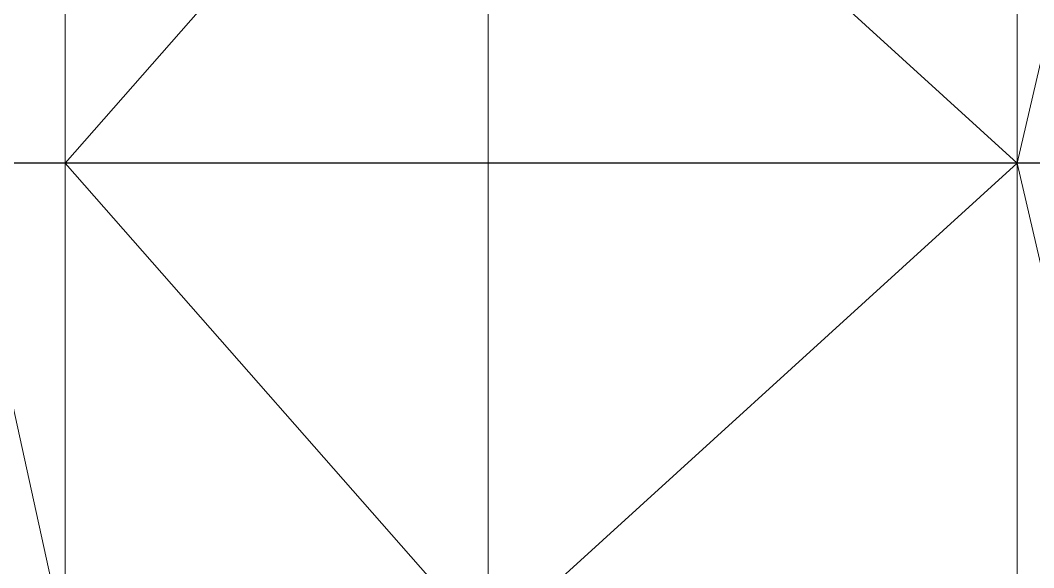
# Model space of a CAD drawing. Header units: metres. Extents: x 246428 to 246884, y 7418966 to 7419490.
# Drawn here: x 246764.45 to 246774.03, y 7419449.4 to 7419454.57 of the extents above; entities that cross this region are included whole.
import ezdxf

# ---------------------------------------------------------------- set-up
doc = ezdxf.new("R2010")
doc.units = ezdxf.units.M
doc.linetypes.add('blank name', pattern=[0])
doc.linetypes.add('HIDDEN', pattern=[9.525, 6.35, -3.175])
doc.layers.add('_12D_UNMAPPED', color=7, linetype='Continuous')
doc.layers.add('GRADELINES', color=250, linetype='HIDDEN', lineweight=25)

msp = doc.modelspace()

# ---------------------------------------------------------------- linework, layer by layer
at = {"layer": '_12D_UNMAPPED', "color": 3, "linetype": 'blank name', "lineweight": 0}
for points in [[(246764.8779, 7419453.222, 35.3597), (246763.8779, 7419453.222, 35.3497), (246764.8779, 7419457.772, 35.2232)], [(246764.8779, 7419457.772, 35.2232), (246763.8779, 7419453.222, 35.3497), (246763.8779, 7419457.772, 35.2132)], [(246764.878, 7419453.222, 35.3597), (246764.8779, 7419453.222, 35.3597), (246764.878, 7419457.772, 35.2232)], [(246764.878, 7419457.772, 35.2232), (246764.8779, 7419453.222, 35.3597), (246764.8779, 7419457.772, 35.2232)], [(246768.8779, 7419457.772, 35.2632), (246768.8779, 7419453.222, 35.3997), (246764.878, 7419453.222, 35.3597)], [(246768.8779, 7419457.772, 35.2632), (246764.878, 7419453.222, 35.3597), (246764.878, 7419457.772, 35.2232)], [(246768.8779, 7419453.222, 35.3997), (246768.8779, 7419457.772, 35.2632), (246773.8779, 7419453.222, 35.4497)], [(246773.8779, 7419453.222, 35.4497), (246768.8779, 7419457.772, 35.2632), (246773.8779, 7419457.772, 35.3132)], [(246774.9372, 7419453.222, 35.4603), (246773.8779, 7419453.222, 35.4497), (246774.9372, 7419457.772, 35.3238)], [(246774.9372, 7419457.772, 35.3238), (246773.8779, 7419453.222, 35.4497), (246773.8779, 7419457.772, 35.3132)], [(246764.8779, 7419453.222, 35.3597), (246764.8779, 7419448.672, 35.4962), (246763.8779, 7419453.222, 35.3497)], [(246764.8779, 7419448.672, 35.4962), (246763.8779, 7419448.672, 35.4862), (246763.8779, 7419453.222, 35.3497)], [(246764.878, 7419448.672, 35.4962), (246764.8779, 7419448.672, 35.4962), (246764.8779, 7419453.222, 35.3597)], [(246764.878, 7419453.222, 35.3597), (246764.878, 7419448.672, 35.4962), (246764.8779, 7419453.222, 35.3597)], [(246768.8779, 7419453.222, 35.3997), (246768.8779, 7419448.672, 35.5362), (246764.878, 7419453.222, 35.3597)], [(246768.8779, 7419448.672, 35.5362), (246764.878, 7419448.672, 35.4962), (246764.878, 7419453.222, 35.3597)], [(246773.8779, 7419448.672, 35.5862), (246768.8779, 7419448.672, 35.5362), (246773.8779, 7419453.222, 35.4497)], [(246768.8779, 7419448.672, 35.5362), (246768.8779, 7419453.222, 35.3997), (246773.8779, 7419453.222, 35.4497)], [(246774.9372, 7419453.222, 35.4603), (246774.9372, 7419448.672, 35.5968), (246773.8779, 7419453.222, 35.4497)], [(246774.9372, 7419448.672, 35.5968), (246773.8779, 7419448.672, 35.5862), (246773.8779, 7419453.222, 35.4497)]]:
    msp.add_3dface(points, dxfattribs=at)
at = {"layer": 'GRADELINES'}
msp.add_polyline3d([(246780.8739, 7419453.4108, 35.5197), (246779.1708, 7419453.3178, 35.5026), (246779.1707, 7419453.3178, 35.5026), (246778.8767, 7419453.3049, 35.4997), (246777.8186, 7419453.2662, 35.4891), (246777.8185, 7419453.2662, 35.4891), (246776.8779, 7419453.242, 35.4797), (246776.8778, 7419453.242, 35.4797), (246776.7302, 7419453.239, 35.4782), (246776.7301, 7419453.239, 35.4782), (246776.3779, 7419453.2329, 35.4747), (246774.9516, 7419453.222, 35.4604), (246774.9515, 7419453.222, 35.4604), (246774.9515, 7419453.222, 35.4604), (246774.9373, 7419453.222, 35.4603), (246774.9372, 7419453.222, 35.4603), (246773.8779, 7419453.222, 35.4497), (246768.8779, 7419453.222, 35.3997), (246764.878, 7419453.222, 35.3597), (246764.8779, 7419453.222, 35.3597), (246763.8779, 7419453.222, 35.3497)], dxfattribs=at)

doc.saveas('drawing.dxf')
